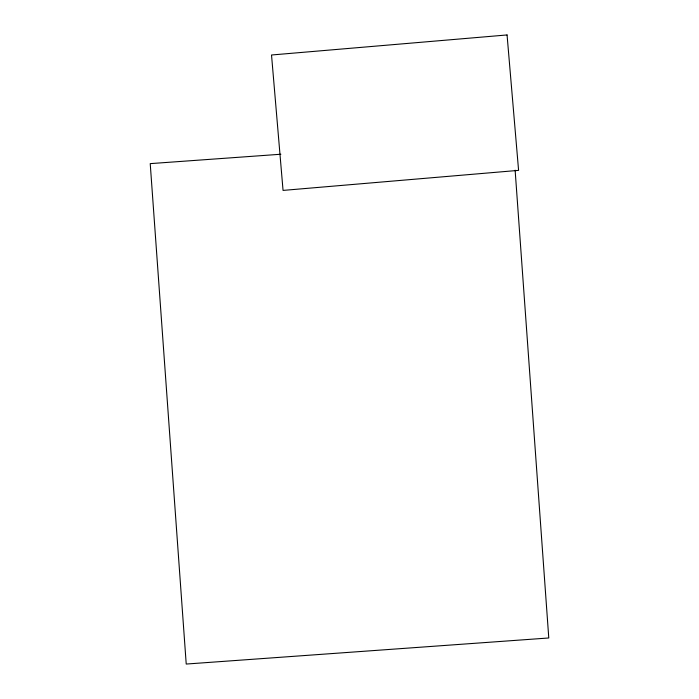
<?xml version="1.0" encoding="UTF-8"?>
<svg xmlns="http://www.w3.org/2000/svg" width="699" height="699" viewBox="0 0 699 699"><rect width="100%" height="100%" fill="white"/><g stroke="black" fill="none" stroke-linecap="round" stroke-linejoin="round"><path stroke-width="1.05" d="M280.876 154.234L150.224 163.627L186.222 664.05L548.776 637.977L515.128 170.189M507.063 34.95L271.527 54.994L283.051 190.408L518.588 170.364L507.063 34.95"/></g></svg>
